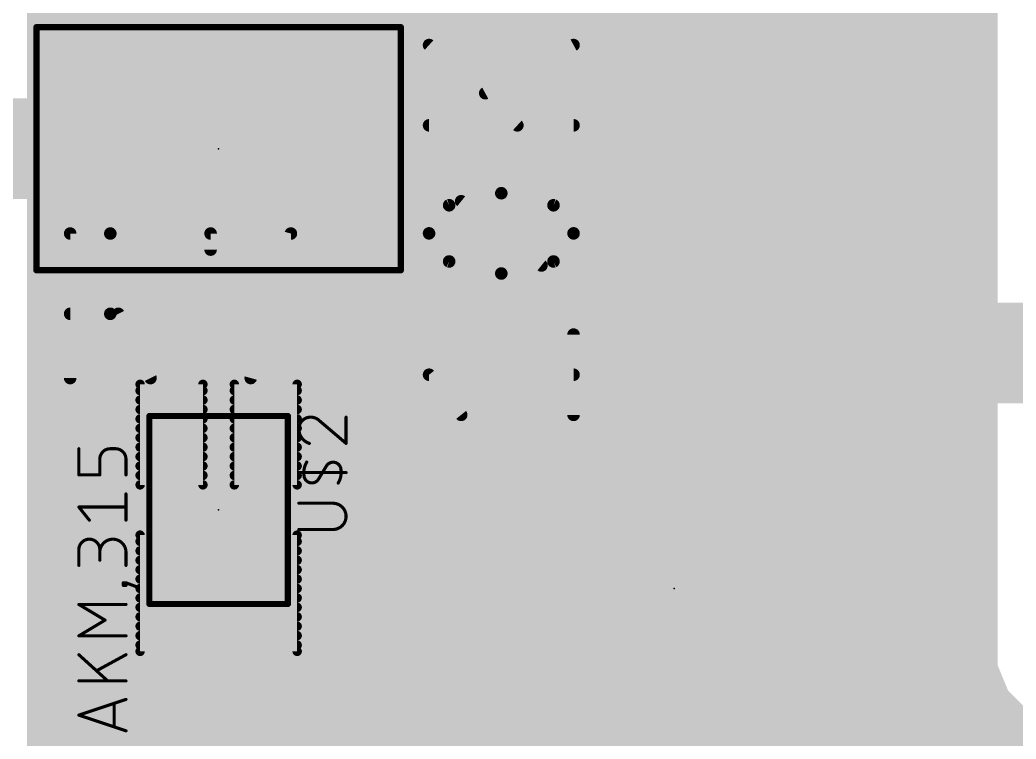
# Model space of a CAD drawing. Extents: x -0.1 to 1.18, y 0 to 3.76.
# Drawn here: x 0.2567 to 0.5739, y 2.2621 to 2.491 of the extents above; entities that cross this region are included whole.
import ezdxf

# ---------------------------------------------------------------- set-up
doc = ezdxf.new("R2010")
doc.units = 0
for name, color, linetype in [('1', 12, 'CONTINUOUS'), ('16', 132, 'CONTINUOUS'), ('21', 253, 'CONTINUOUS'), ('23', 53, 'CONTINUOUS'), ('25', 253, 'CONTINUOUS'), ('27', 253, 'CONTINUOUS'), ('39', 12, 'CONTINUOUS'), ('51', 253, 'CONTINUOUS')]:
    doc.layers.add(name, color=color, linetype=linetype)

# ---------------------------------------------------------------- blocks, each defined once
blk = doc.blocks.new('RECT')
blk.add_solid([(-0.5, -0.5), (0.5, -0.5), (-0.5, 0.5), (0.5, 0.5)])

msp = doc.modelspace()

# ---------------------------------------------------------------- linework, layer by layer
at = {"layer": '1'}
for points, const_width in [([(0.335, 2.51), (0.353465, 2.491535)], 0.032), ([(0.353465, 2.491535), (0.353465, 2.45)], 0.032), ([(0.235, 2.45), (0.286535, 2.45)], 0.032), ([(0.45, 2.45), (0.353465, 2.45)], 0.032), ([(0.515, 2.385), (0.45, 2.45)], 0.032), ([(0.286535, 2.45), (0.286535, 2.378465)], 0.016), ([(0.353465, 2.45), (0.355, 2.451535)], 0.016), ([(0.353465, 2.45), (0.353465, 2.378465)], 0.016), ([(0.695, 2.385), (0.515, 2.385)], 0.032), ([(0.286535, 2.378465), (0.3, 2.365)], 0.016), ([(0.353465, 2.378465), (0.34, 2.365)], 0.016), ([(0.295, 2.343), (0.295, 2.375)], 0.003), ([(0.295, 2.375), (0.315, 2.375)], 0.003), ([(0.315, 2.375), (0.315, 2.343)], 0.003), ([(0.325, 2.343), (0.325, 2.375)], 0.003), ([(0.325, 2.375), (0.345, 2.375)], 0.003), ([(0.345, 2.375), (0.345, 2.343)], 0.003), ([(0.295, 2.373), (0.315, 2.373)], 0.003), ([(0.325, 2.373), (0.345, 2.373)], 0.003), ([(0.295, 2.37), (0.315, 2.37)], 0.003), ([(0.325, 2.37), (0.345, 2.37)], 0.003), ([(0.295, 2.367), (0.315, 2.367)], 0.003), ([(0.3, 2.365), (0.31311, 2.35189)], 0.006), ([(0.325, 2.367), (0.345, 2.367)], 0.003), ([(0.34, 2.365), (0.32689, 2.35189)], 0.006), ([(0.295, 2.364), (0.315, 2.364)], 0.003), ([(0.325, 2.364), (0.345, 2.364)], 0.003), ([(0.295, 2.361), (0.315, 2.361)], 0.003), ([(0.325, 2.361), (0.345, 2.361)], 0.003), ([(0.295, 2.358), (0.315, 2.358)], 0.003), ([(0.295, 2.355), (0.315, 2.355)], 0.003), ([(0.325, 2.358), (0.345, 2.358)], 0.003), ([(0.325, 2.355), (0.345, 2.355)], 0.003), ([(0.295, 2.352), (0.315, 2.352)], 0.003), ([(0.31311, 2.35189), (0.31311, 2.347795)], 0.006), ([(0.325, 2.352), (0.345, 2.352)], 0.003), ([(0.32689, 2.35189), (0.32689, 2.347795)], 0.006), ([(0.295, 2.349), (0.315, 2.349)], 0.003), ([(0.325, 2.349), (0.345, 2.349)], 0.003), ([(0.295, 2.346), (0.315, 2.346)], 0.003), ([(0.325, 2.346), (0.345, 2.346)], 0.003), ([(0.315, 2.343), (0.295, 2.343)], 0.003), ([(0.295, 2.343), (0.315, 2.343)], 0.003), ([(0.345, 2.343), (0.325, 2.343)], 0.003), ([(0.325, 2.343), (0.345, 2.343)], 0.003), ([(0.429802, 2.334454), (0.435, 2.335)], 0.005), ([(0.435, 2.335), (0.4575, 2.335)], 0.005), ([(0.4575, 2.335), (0.4575, 2.285)], 0.005), ([(0.495, 2.335), (0.4725, 2.335)], 0.005), ([(0.4725, 2.335), (0.4725, 2.285)], 0.005), ([(0.500198, 2.334454), (0.495, 2.335)], 0.005), ([(0.420305, 2.330225), (0.424832, 2.332839)], 0.005), ([(0.424832, 2.332839), (0.429802, 2.334454)], 0.005), ([(0.505168, 2.332839), (0.500198, 2.334454)], 0.005), ([(0.509695, 2.330225), (0.505168, 2.332839)], 0.005), ([(0.416421, 2.326728), (0.420305, 2.330225)], 0.005), ([(0.420055, 2.33), (0.4575, 2.33)], 0.005), ([(0.4725, 2.33), (0.509945, 2.33)], 0.005), ([(0.513579, 2.326728), (0.509695, 2.330225)], 0.005), ([(0.295, 2.327), (0.345, 2.327)], 0.003), ([(0.295, 2.29), (0.295, 2.327)], 0.003), ([(0.345, 2.327), (0.345, 2.29)], 0.003), ([(0.413349, 2.3225), (0.416421, 2.326728)], 0.005), ([(0.516651, 2.3225), (0.513579, 2.326728)], 0.005), ([(0.295, 2.325), (0.345, 2.325)], 0.003), ([(0.315, 2.317205), (0.32, 2.322205)], 0.006), ([(0.411224, 2.317725), (0.413349, 2.3225)], 0.005), ([(0.415166, 2.325), (0.4575, 2.325)], 0.005), ([(0.4725, 2.325), (0.514834, 2.325)], 0.005), ([(0.496378, 2.303622), (0.49, 2.31)], 0.032), ([(0.518776, 2.317725), (0.516651, 2.3225)], 0.005), ([(0.295, 2.322), (0.345, 2.322)], 0.003), ([(0.412236, 2.32), (0.4575, 2.32)], 0.005), ([(0.4725, 2.32), (0.517764, 2.32)], 0.005), ([(0.295, 2.319), (0.345, 2.319)], 0.003), ([(0.315, 2.31), (0.315, 2.317205)], 0.006), ([(0.410137, 2.312613), (0.411224, 2.317725)], 0.005), ([(0.496378, 2.158465), (0.496378, 2.303622)], 0.032), ([(0.519863, 2.312613), (0.518776, 2.317725)], 0.005), ([(0.295, 2.316), (0.345, 2.316)], 0.003), ([(0.44, 2.31), (0.315, 2.31)], 0.016), ([(0.410644, 2.315), (0.4575, 2.315)], 0.005), ([(0.4725, 2.315), (0.519356, 2.315)], 0.005), ([(0.295, 2.313), (0.345, 2.313)], 0.003), ([(0.410137, 2.307387), (0.410137, 2.312613)], 0.005), ([(0.410137, 2.31), (0.4575, 2.31)], 0.005), ([(0.4725, 2.31), (0.519863, 2.31)], 0.005), ([(0.519863, 2.307387), (0.519863, 2.312613)], 0.005), ([(0.295, 2.31), (0.345, 2.31)], 0.003), ([(0.411224, 2.302275), (0.410137, 2.307387)], 0.005), ([(0.518776, 2.302275), (0.519863, 2.307387)], 0.005), ([(0.295, 2.307), (0.345, 2.307)], 0.003), ([(0.410644, 2.305), (0.4575, 2.305)], 0.005), ([(0.4725, 2.305), (0.519356, 2.305)], 0.005), ([(0.295, 2.304), (0.345, 2.304)], 0.003), ([(0.413349, 2.2975), (0.411224, 2.302275)], 0.005), ([(0.516651, 2.2975), (0.518776, 2.302275)], 0.005), ([(0.295, 2.301), (0.345, 2.301)], 0.003), ([(0.295, 2.298), (0.345, 2.298)], 0.003), ([(0.412236, 2.3), (0.4575, 2.3)], 0.005), ([(0.416421, 2.293272), (0.413349, 2.2975)], 0.005), ([(0.4725, 2.3), (0.517764, 2.3)], 0.005), ([(0.513579, 2.293272), (0.516651, 2.2975)], 0.005), ([(0.295, 2.295), (0.345, 2.295)], 0.003), ([(0.415166, 2.295), (0.4575, 2.295)], 0.005), ([(0.4725, 2.295), (0.514834, 2.295)], 0.005), ([(0.295, 2.292), (0.345, 2.292)], 0.003), ([(0.420305, 2.289775), (0.416421, 2.293272)], 0.005), ([(0.509695, 2.289775), (0.513579, 2.293272)], 0.005), ([(0.345, 2.29), (0.295, 2.29)], 0.003), ([(0.420055, 2.29), (0.4575, 2.29)], 0.005), ([(0.424832, 2.287161), (0.420305, 2.289775)], 0.005), ([(0.4725, 2.29), (0.509945, 2.29)], 0.005), ([(0.505168, 2.287161), (0.509695, 2.289775)], 0.005), ([(0.429802, 2.285546), (0.424832, 2.287161)], 0.005), ([(0.435, 2.285), (0.429802, 2.285546)], 0.005), ([(0.4575, 2.285), (0.435, 2.285)], 0.005), ([(0.435, 2.285), (0.4575, 2.285)], 0.005), ([(0.4725, 2.285), (0.495, 2.285)], 0.005), ([(0.4725, 2.285), (0.495, 2.285)], 0.005), ([(0.495, 2.285), (0.500198, 2.285546)], 0.005), ([(0.500198, 2.285546), (0.505168, 2.287161)], 0.005)]:
    msp.add_lwpolyline(points, dxfattribs=dict(at, const_width=const_width))
for points, const_width in [([(0.361465, 2.491535, 1), (0.345465, 2.491535)], 0.016), ([(0.347808, 2.485879, 1), (0.359121, 2.497192)], 0.016), ([(0.286535, 2.442, 1), (0.286535, 2.458)], 0.016), ([(0.353465, 2.458, 1), (0.353465, 2.442)], 0.016), ([(0.455657, 2.455657, 1), (0.444343, 2.444343)], 0.016), ([(0.45, 2.442, 1), (0.45, 2.458)], 0.016), ([(0.290535, 2.45, 1), (0.282535, 2.45)], 0.008), ([(0.345465, 2.45, 1), (0.361465, 2.45)], 0.016), ([(0.357465, 2.45, 1), (0.349465, 2.45)], 0.008), ([(0.357828, 2.448707, 1), (0.352172, 2.454364)], 0.008), ([(0.350636, 2.452828, 1), (0.356293, 2.447172)], 0.008), ([(0.515, 2.393, 1), (0.515, 2.377)], 0.016), ([(0.509343, 2.379343, 1), (0.520657, 2.390657)], 0.016), ([(0.289364, 2.381293, 1), (0.283707, 2.375636)], 0.008), ([(0.356293, 2.375636, 1), (0.350636, 2.381293)], 0.008), ([(0.282535, 2.378465, 1), (0.290535, 2.378465)], 0.008), ([(0.349465, 2.378465, 1), (0.357465, 2.378465)], 0.008), ([(0.29575, 2.375, 1), (0.29425, 2.375)], 0.0015), ([(0.295, 2.37575, 1), (0.295, 2.37425)], 0.0015), ([(0.31575, 2.375, 1), (0.31425, 2.375)], 0.0015), ([(0.315, 2.37425, 1), (0.315, 2.37575)], 0.0015), ([(0.32575, 2.375, 1), (0.32425, 2.375)], 0.0015), ([(0.325, 2.37575, 1), (0.325, 2.37425)], 0.0015), ([(0.34575, 2.375, 1), (0.34425, 2.375)], 0.0015), ([(0.345, 2.37425, 1), (0.345, 2.37575)], 0.0015), ([(0.295, 2.37375, 1), (0.295, 2.37225)], 0.0015), ([(0.315, 2.37225, 1), (0.315, 2.37375)], 0.0015), ([(0.325, 2.37375, 1), (0.325, 2.37225)], 0.0015), ([(0.345, 2.37225, 1), (0.345, 2.37375)], 0.0015), ([(0.297172, 2.362172, 1), (0.302828, 2.367828)], 0.008), ([(0.295, 2.37075, 1), (0.295, 2.36925)], 0.0015), ([(0.315, 2.36925, 1), (0.315, 2.37075)], 0.0015), ([(0.325, 2.37075, 1), (0.325, 2.36925)], 0.0015), ([(0.337172, 2.367828, 1), (0.342828, 2.362172)], 0.008), ([(0.345, 2.36925, 1), (0.345, 2.37075)], 0.0015), ([(0.295, 2.36775, 1), (0.295, 2.36625)], 0.0015), ([(0.301061, 2.366061, 1), (0.298939, 2.363939)], 0.003), ([(0.315, 2.36625, 1), (0.315, 2.36775)], 0.0015), ([(0.325, 2.36775, 1), (0.325, 2.36625)], 0.0015), ([(0.341061, 2.363939, 1), (0.338939, 2.366061)], 0.003), ([(0.345, 2.36625, 1), (0.345, 2.36775)], 0.0015), ([(0.295, 2.36475, 1), (0.295, 2.36325)], 0.0015), ([(0.315, 2.36325, 1), (0.315, 2.36475)], 0.0015), ([(0.325, 2.36475, 1), (0.325, 2.36325)], 0.0015), ([(0.345, 2.36325, 1), (0.345, 2.36475)], 0.0015), ([(0.295, 2.36175, 1), (0.295, 2.36025)], 0.0015), ([(0.315, 2.36025, 1), (0.315, 2.36175)], 0.0015), ([(0.325, 2.36175, 1), (0.325, 2.36025)], 0.0015), ([(0.345, 2.36025, 1), (0.345, 2.36175)], 0.0015), ([(0.295, 2.35875, 1), (0.295, 2.35725)], 0.0015), ([(0.295, 2.35575, 1), (0.295, 2.35425)], 0.0015), ([(0.315, 2.35725, 1), (0.315, 2.35875)], 0.0015), ([(0.315, 2.35425, 1), (0.315, 2.35575)], 0.0015), ([(0.325, 2.35875, 1), (0.325, 2.35725)], 0.0015), ([(0.325, 2.35575, 1), (0.325, 2.35425)], 0.0015), ([(0.345, 2.35725, 1), (0.345, 2.35875)], 0.0015), ([(0.345, 2.35425, 1), (0.345, 2.35575)], 0.0015), ([(0.295, 2.35275, 1), (0.295, 2.35125)], 0.0015), ([(0.31461, 2.35189, 1), (0.31161, 2.35189)], 0.003), ([(0.31205, 2.350829, 1), (0.314171, 2.35295)], 0.003), ([(0.315, 2.35125, 1), (0.315, 2.35275)], 0.0015), ([(0.325, 2.35275, 1), (0.325, 2.35125)], 0.0015), ([(0.32839, 2.35189, 1), (0.32539, 2.35189)], 0.003), ([(0.325829, 2.35295, 1), (0.32795, 2.350829)], 0.003), ([(0.345, 2.35125, 1), (0.345, 2.35275)], 0.0015), ([(0.295, 2.34975, 1), (0.295, 2.34825)], 0.0015), ([(0.315, 2.34825, 1), (0.315, 2.34975)], 0.0015), ([(0.325, 2.34975, 1), (0.325, 2.34825)], 0.0015), ([(0.345, 2.34825, 1), (0.345, 2.34975)], 0.0015), ([(0.295, 2.34675, 1), (0.295, 2.34525)], 0.0015), ([(0.31161, 2.347795, 1), (0.31461, 2.347795)], 0.003), ([(0.315, 2.34525, 1), (0.315, 2.34675)], 0.0015), ([(0.325, 2.34675, 1), (0.325, 2.34525)], 0.0015), ([(0.32539, 2.347795, 1), (0.32839, 2.347795)], 0.003), ([(0.345, 2.34525, 1), (0.345, 2.34675)], 0.0015), ([(0.295, 2.34375, 1), (0.295, 2.34225)], 0.0015), ([(0.295, 2.34375, 1), (0.295, 2.34225)], 0.0015), ([(0.315, 2.34225, 1), (0.315, 2.34375)], 0.0015), ([(0.315, 2.34225, 1), (0.315, 2.34375)], 0.0015), ([(0.325, 2.34375, 1), (0.325, 2.34225)], 0.0015), ([(0.325, 2.34375, 1), (0.325, 2.34225)], 0.0015), ([(0.345, 2.34225, 1), (0.345, 2.34375)], 0.0015), ([(0.345, 2.34225, 1), (0.345, 2.34375)], 0.0015), ([(0.29425, 2.343, 1), (0.29575, 2.343)], 0.0015), ([(0.31425, 2.343, 1), (0.31575, 2.343)], 0.0015), ([(0.32425, 2.343, 1), (0.32575, 2.343)], 0.0015), ([(0.34425, 2.343, 1), (0.34575, 2.343)], 0.0015), ([(0.435, 2.33625, 1), (0.435, 2.33375)], 0.0025), ([(0.435131, 2.333757, 1), (0.434869, 2.336243)], 0.0025), ([(0.45875, 2.335, 1), (0.45625, 2.335)], 0.0025), ([(0.4575, 2.33375, 1), (0.4575, 2.33625)], 0.0025), ([(0.4725, 2.33625, 1), (0.4725, 2.33375)], 0.0025), ([(0.47375, 2.335, 1), (0.47125, 2.335)], 0.0025), ([(0.495131, 2.336243, 1), (0.494869, 2.333757)], 0.0025), ([(0.495, 2.33375, 1), (0.495, 2.33625)], 0.0025), ([(0.424445, 2.334027, 1), (0.425218, 2.33165)], 0.0025), ([(0.425457, 2.331756, 1), (0.424207, 2.333921)], 0.0025), ([(0.429672, 2.335697, 1), (0.429933, 2.333211)], 0.0025), ([(0.430188, 2.333265, 1), (0.429416, 2.335643)], 0.0025), ([(0.500584, 2.335643, 1), (0.499812, 2.333265)], 0.0025), ([(0.500067, 2.333211, 1), (0.500328, 2.335697)], 0.0025), ([(0.505793, 2.333921, 1), (0.504543, 2.331756)], 0.0025), ([(0.504782, 2.33165, 1), (0.505555, 2.334027)], 0.0025), ([(0.420055, 2.33125, 1), (0.420055, 2.32875)], 0.0025), ([(0.41968, 2.331308, 1), (0.42093, 2.329143)], 0.0025), ([(0.421142, 2.329296, 1), (0.419469, 2.331154)], 0.0025), ([(0.4575, 2.32875, 1), (0.4575, 2.33125)], 0.0025), ([(0.4725, 2.33125, 1), (0.4725, 2.32875)], 0.0025), ([(0.510531, 2.331154, 1), (0.508858, 2.329296)], 0.0025), ([(0.50907, 2.329143, 1), (0.51032, 2.331308)], 0.0025), ([(0.509945, 2.32875, 1), (0.509945, 2.33125)], 0.0025), ([(0.295, 2.32775, 1), (0.295, 2.32625)], 0.0015), ([(0.29575, 2.327, 1), (0.29425, 2.327)], 0.0015), ([(0.34575, 2.327, 1), (0.34425, 2.327)], 0.0015), ([(0.345, 2.32625, 1), (0.345, 2.32775)], 0.0015), ([(0.415585, 2.327657, 1), (0.417258, 2.325799)], 0.0025), ([(0.417433, 2.325993, 1), (0.41541, 2.327463)], 0.0025), ([(0.51459, 2.327463, 1), (0.512567, 2.325993)], 0.0025), ([(0.512742, 2.325799, 1), (0.514415, 2.327657)], 0.0025), ([(0.295, 2.32575, 1), (0.295, 2.32425)], 0.0015), ([(0.321061, 2.321144, 1), (0.318939, 2.323265)], 0.003), ([(0.345, 2.32425, 1), (0.345, 2.32575)], 0.0015), ([(0.414491, 2.321992, 1), (0.412207, 2.323008)], 0.0025), ([(0.415166, 2.32625, 1), (0.415166, 2.32375)], 0.0025), ([(0.4575, 2.32375, 1), (0.4575, 2.32625)], 0.0025), ([(0.4725, 2.32625, 1), (0.4725, 2.32375)], 0.0025), ([(0.495657, 2.315657, 1), (0.484343, 2.304343)], 0.016), ([(0.514834, 2.32375, 1), (0.514834, 2.32625)], 0.0025), ([(0.517793, 2.323008, 1), (0.515509, 2.321992)], 0.0025), ([(0.295, 2.32275, 1), (0.295, 2.32125)], 0.0015), ([(0.345, 2.32125, 1), (0.345, 2.32275)], 0.0015), ([(0.412236, 2.32125, 1), (0.412236, 2.31875)], 0.0025), ([(0.412338, 2.323235, 1), (0.414361, 2.321765)], 0.0025), ([(0.4575, 2.31875, 1), (0.4575, 2.32125)], 0.0025), ([(0.4725, 2.32125, 1), (0.4725, 2.31875)], 0.0025), ([(0.515639, 2.321765, 1), (0.517662, 2.323235)], 0.0025), ([(0.517764, 2.31875, 1), (0.517764, 2.32125)], 0.0025), ([(0.295, 2.31975, 1), (0.295, 2.31825)], 0.0015), ([(0.3165, 2.317205, 1), (0.3135, 2.317205)], 0.003), ([(0.313939, 2.318265, 1), (0.316061, 2.316144)], 0.003), ([(0.345, 2.31825, 1), (0.345, 2.31975)], 0.0015), ([(0.410082, 2.318234, 1), (0.412365, 2.317217)], 0.0025), ([(0.412446, 2.317466, 1), (0.410001, 2.317985)], 0.0025), ([(0.504378, 2.303622, 1), (0.488378, 2.303622)], 0.016), ([(0.519999, 2.317985, 1), (0.517554, 2.317466)], 0.0025), ([(0.517635, 2.317217, 1), (0.519918, 2.318234)], 0.0025), ([(0.295, 2.31675, 1), (0.295, 2.31525)], 0.0015), ([(0.315, 2.314, 1), (0.315, 2.306)], 0.008), ([(0.345, 2.31525, 1), (0.345, 2.31675)], 0.0015), ([(0.410644, 2.31625, 1), (0.410644, 2.31375)], 0.0025), ([(0.44, 2.306, 1), (0.44, 2.314)], 0.008), ([(0.4575, 2.31375, 1), (0.4575, 2.31625)], 0.0025), ([(0.4725, 2.31625, 1), (0.4725, 2.31375)], 0.0025), ([(0.490721, 2.297965, 1), (0.502035, 2.309279)], 0.016), ([(0.519356, 2.31375, 1), (0.519356, 2.31625)], 0.0025), ([(0.295, 2.31375, 1), (0.295, 2.31225)], 0.0015), ([(0.345, 2.31225, 1), (0.345, 2.31375)], 0.0015), ([(0.411387, 2.312613, 1), (0.408887, 2.312613)], 0.0025), ([(0.408914, 2.312873, 1), (0.41136, 2.312353)], 0.0025), ([(0.410137, 2.31125, 1), (0.410137, 2.30875)], 0.0025), ([(0.4575, 2.30875, 1), (0.4575, 2.31125)], 0.0025), ([(0.4725, 2.31125, 1), (0.4725, 2.30875)], 0.0025), ([(0.521113, 2.312613, 1), (0.518613, 2.312613)], 0.0025), ([(0.51864, 2.312353, 1), (0.521086, 2.312873)], 0.0025), ([(0.519863, 2.30875, 1), (0.519863, 2.31125)], 0.0025), ([(0.295, 2.31075, 1), (0.295, 2.30925)], 0.0015), ([(0.3135, 2.31, 1), (0.3165, 2.31)], 0.003), ([(0.345, 2.30925, 1), (0.345, 2.31075)], 0.0015), ([(0.41136, 2.307647, 1), (0.408914, 2.307127)], 0.0025), ([(0.521086, 2.307127, 1), (0.51864, 2.307647)], 0.0025), ([(0.295, 2.30775, 1), (0.295, 2.30625)], 0.0015), ([(0.345, 2.30625, 1), (0.345, 2.30775)], 0.0015), ([(0.408887, 2.307387, 1), (0.411387, 2.307387)], 0.0025), ([(0.410644, 2.30625, 1), (0.410644, 2.30375)], 0.0025), ([(0.4575, 2.30375, 1), (0.4575, 2.30625)], 0.0025), ([(0.4725, 2.30625, 1), (0.4725, 2.30375)], 0.0025), ([(0.518613, 2.307387, 1), (0.521113, 2.307387)], 0.0025), ([(0.519356, 2.30375, 1), (0.519356, 2.30625)], 0.0025), ([(0.295, 2.30475, 1), (0.295, 2.30325)], 0.0015), ([(0.345, 2.30325, 1), (0.345, 2.30475)], 0.0015), ([(0.412365, 2.302783, 1), (0.410082, 2.301766)], 0.0025), ([(0.410001, 2.302015, 1), (0.412446, 2.302534)], 0.0025), ([(0.517554, 2.302534, 1), (0.519999, 2.302015)], 0.0025), ([(0.519918, 2.301766, 1), (0.517635, 2.302783)], 0.0025), ([(0.295, 2.30175, 1), (0.295, 2.30025)], 0.0015), ([(0.295, 2.29875, 1), (0.295, 2.29725)], 0.0015), ([(0.345, 2.30025, 1), (0.345, 2.30175)], 0.0015), ([(0.345, 2.29725, 1), (0.345, 2.29875)], 0.0015), ([(0.412236, 2.30125, 1), (0.412236, 2.29875)], 0.0025), ([(0.414361, 2.298235, 1), (0.412338, 2.296765)], 0.0025), ([(0.4575, 2.29875, 1), (0.4575, 2.30125)], 0.0025), ([(0.4725, 2.30125, 1), (0.4725, 2.29875)], 0.0025), ([(0.517662, 2.296765, 1), (0.515639, 2.298235)], 0.0025), ([(0.517764, 2.29875, 1), (0.517764, 2.30125)], 0.0025), ([(0.295, 2.29575, 1), (0.295, 2.29425)], 0.0015), ([(0.345, 2.29425, 1), (0.345, 2.29575)], 0.0015), ([(0.412207, 2.296992, 1), (0.414491, 2.298008)], 0.0025), ([(0.415166, 2.29625, 1), (0.415166, 2.29375)], 0.0025), ([(0.4575, 2.29375, 1), (0.4575, 2.29625)], 0.0025), ([(0.4725, 2.29625, 1), (0.4725, 2.29375)], 0.0025), ([(0.514834, 2.29375, 1), (0.514834, 2.29625)], 0.0025), ([(0.515509, 2.298008, 1), (0.517793, 2.296992)], 0.0025), ([(0.295, 2.29275, 1), (0.295, 2.29125)], 0.0015), ([(0.345, 2.29125, 1), (0.345, 2.29275)], 0.0015), ([(0.417258, 2.294201, 1), (0.415585, 2.292343)], 0.0025), ([(0.41541, 2.292537, 1), (0.417433, 2.294007)], 0.0025), ([(0.512567, 2.294007, 1), (0.51459, 2.292537)], 0.0025), ([(0.514415, 2.292343, 1), (0.512742, 2.294201)], 0.0025), ([(0.295, 2.29075, 1), (0.295, 2.28925)], 0.0015), ([(0.29425, 2.29, 1), (0.29575, 2.29)], 0.0015), ([(0.34425, 2.29, 1), (0.34575, 2.29)], 0.0015), ([(0.345, 2.28925, 1), (0.345, 2.29075)], 0.0015), ([(0.420055, 2.29125, 1), (0.420055, 2.28875)], 0.0025), ([(0.42093, 2.290857, 1), (0.41968, 2.288692)], 0.0025), ([(0.419469, 2.288846, 1), (0.421142, 2.290704)], 0.0025), ([(0.4575, 2.28875, 1), (0.4575, 2.29125)], 0.0025), ([(0.4725, 2.29125, 1), (0.4725, 2.28875)], 0.0025), ([(0.508858, 2.290704, 1), (0.510531, 2.288846)], 0.0025), ([(0.51032, 2.288692, 1), (0.50907, 2.290857)], 0.0025), ([(0.509945, 2.28875, 1), (0.509945, 2.29125)], 0.0025), ([(0.425218, 2.28835, 1), (0.424445, 2.285973)], 0.0025), ([(0.424207, 2.286079, 1), (0.425457, 2.288244)], 0.0025), ([(0.429933, 2.286789, 1), (0.429672, 2.284303)], 0.0025), ([(0.429416, 2.284357, 1), (0.430188, 2.286735)], 0.0025), ([(0.435, 2.28625, 1), (0.435, 2.28375)], 0.0025), ([(0.435, 2.28625, 1), (0.435, 2.28375)], 0.0025), ([(0.434869, 2.283757, 1), (0.435131, 2.286243)], 0.0025), ([(0.4575, 2.28375, 1), (0.4575, 2.28625)], 0.0025), ([(0.4575, 2.28375, 1), (0.4575, 2.28625)], 0.0025), ([(0.4725, 2.28625, 1), (0.4725, 2.28375)], 0.0025), ([(0.4725, 2.28625, 1), (0.4725, 2.28375)], 0.0025), ([(0.494869, 2.286243, 1), (0.495131, 2.283757)], 0.0025), ([(0.495, 2.28375, 1), (0.495, 2.28625)], 0.0025), ([(0.495, 2.28375, 1), (0.495, 2.28625)], 0.0025), ([(0.499812, 2.286735, 1), (0.500584, 2.284357)], 0.0025), ([(0.500328, 2.284303, 1), (0.500067, 2.286789)], 0.0025), ([(0.504543, 2.288244, 1), (0.505793, 2.286079)], 0.0025), ([(0.505555, 2.285973, 1), (0.504782, 2.28835)], 0.0025), ([(0.45625, 2.285, 1), (0.45875, 2.285)], 0.0025), ([(0.47125, 2.285, 1), (0.47375, 2.285)], 0.0025)]:
    msp.add_lwpolyline(points, format="xyb", dxfattribs=dict(at, const_width=const_width))
at = {"layer": '16', "const_width": 0.032}
for points in [[(0.275, 1.982426), (0.275, 2.772573)], [(0.552, 2.52952), (0.552, 2.282441)], [(0.275, 2.496), (0.552, 2.496)], [(0.275, 2.464), (0.552, 2.464)], [(0.275, 2.432), (0.552, 2.432)], [(0.275, 2.4), (0.552, 2.4)], [(0.275, 2.368), (0.552, 2.368)], [(0.275, 2.336), (0.552, 2.336)], [(0.275, 2.304), (0.552, 2.304)], [(0.552, 2.282441), (0.557785, 2.268475)], [(0.275, 2.272), (0.556325, 2.272)], [(0.557785, 2.268475), (0.592785, 2.233475)]]:
    msp.add_lwpolyline(points, dxfattribs=at)
at = {"layer": '16', "const_width": 0.016}
for points in [[(0.275, 2.504, 1), (0.275, 2.488)], [(0.552, 2.488, 1), (0.552, 2.504)], [(0.275, 2.472, 1), (0.275, 2.456)], [(0.552, 2.456, 1), (0.552, 2.472)], [(0.275, 2.44, 1), (0.275, 2.424)], [(0.552, 2.424, 1), (0.552, 2.44)], [(0.275, 2.408, 1), (0.275, 2.392)], [(0.552, 2.392, 1), (0.552, 2.408)], [(0.275, 2.376, 1), (0.275, 2.36)], [(0.552, 2.36, 1), (0.552, 2.376)], [(0.275, 2.344, 1), (0.275, 2.328)], [(0.552, 2.328, 1), (0.552, 2.344)], [(0.275, 2.312, 1), (0.275, 2.296)], [(0.552, 2.296, 1), (0.552, 2.312)], [(0.559391, 2.285503, 1), (0.544609, 2.27938)], [(0.544, 2.282441, 1), (0.56, 2.282441)], [(0.275, 2.28, 1), (0.275, 2.264)], [(0.556325, 2.264, 1), (0.556325, 2.28)], [(0.563442, 2.274132, 1), (0.552128, 2.262818)], [(0.550394, 2.265413, 1), (0.565176, 2.271536)]]:
    msp.add_lwpolyline(points, format="xyb", dxfattribs=at)
at = {"layer": '21', "const_width": 0.005}
for points in [[(0.302283, 2.360591), (0.337717, 2.360591)], [(0.302283, 2.309409), (0.302283, 2.360591)], [(0.337717, 2.360591), (0.337717, 2.309409)], [(0.337717, 2.309409), (0.302283, 2.309409)]]:
    msp.add_lwpolyline(points, dxfattribs=at)
at = {"layer": '21', "const_width": 0.0025}
for points in [[(0.302283, 2.361841, 1), (0.302283, 2.359341)], [(0.303533, 2.360591, 1), (0.301033, 2.360591)], [(0.338967, 2.360591, 1), (0.336467, 2.360591)], [(0.337717, 2.359341, 1), (0.337717, 2.361841)], [(0.302283, 2.310659, 1), (0.302283, 2.308159)], [(0.301033, 2.309409, 1), (0.303533, 2.309409)], [(0.336467, 2.309409, 1), (0.338967, 2.309409)], [(0.337717, 2.308159, 1), (0.337717, 2.310659)]]:
    msp.add_lwpolyline(points, format="xyb", dxfattribs=at)
at = {"layer": '23'}
for p in [(0.32, 2.45), (0.32, 2.335), (0.465, 2.31)]:
    msp.add_point(p, dxfattribs=at)
at = {"layer": '25'}
for points, const_width in [([(0.272734, 2.377), (0.272734, 2.423)], 0.004), ([(0.272734, 2.423), (0.285512, 2.423)], 0.004), ([(0.317445, 2.417889), (0.317445, 2.423)], 0.004), ([(0.317445, 2.423), (0.343, 2.423)], 0.004), ([(0.343, 2.423), (0.330222, 2.377)], 0.004), ([(0.285512, 2.397444), (0.272734, 2.397444)], 0.004), ([(0.29829, 2.377), (0.288068, 2.397444)], 0.004), ([(0.352223, 2.3633), (0.360572, 2.356204)], 0.001), ([(0.360572, 2.356204), (0.360572, 2.364553)], 0.001), ([(0.360572, 2.346915), (0.345544, 2.346915)], 0.001), ([(0.353058, 2.346915), (0.351805, 2.344827)], 0.001), ([(0.353058, 2.346915), (0.35431, 2.349002)], 0.001), ([(0.356397, 2.337145), (0.345544, 2.337145)], 0.001), ([(0.345544, 2.328796), (0.356397, 2.328796)], 0.001)]:
    msp.add_lwpolyline(points, dxfattribs=dict(at, const_width=const_width))
for points, const_width in [([(0.273734, 2.423, 1), (0.271734, 2.423)], 0.002), ([(0.272734, 2.424, 1), (0.272734, 2.422)], 0.002), ([(0.285512, 2.397444, 1), (0.285512, 2.423)], 0.004), ([(0.285512, 2.424, 1), (0.285512, 2.422)], 0.002), ([(0.285512, 2.422, 1), (0.285512, 2.424)], 0.002), ([(0.318445, 2.423, 1), (0.316445, 2.423)], 0.002), ([(0.317445, 2.424, 1), (0.317445, 2.422)], 0.002), ([(0.343964, 2.422732, 1), (0.342036, 2.423268)], 0.002), ([(0.343, 2.422, 1), (0.343, 2.424)], 0.002), ([(0.316445, 2.417889, 1), (0.318445, 2.417889)], 0.002), ([(0.272734, 2.398444, 1), (0.272734, 2.396444)], 0.002), ([(0.285512, 2.398444, 1), (0.285512, 2.396444)], 0.002), ([(0.285512, 2.396444, 1), (0.285512, 2.398444)], 0.002), ([(0.288962, 2.397892, 1), (0.287173, 2.396997)], 0.002), ([(0.271734, 2.377, 1), (0.273734, 2.377)], 0.002), ([(0.297396, 2.376553, 1), (0.299184, 2.377447)], 0.002), ([(0.329259, 2.377268, 1), (0.331186, 2.376732)], 0.002), ([(0.349301, 2.364553, 0.414204), (0.345544, 2.360796)], 0.001), ([(0.352223, 2.3633, 0.205263), (0.349301, 2.364553)], 0.001), ([(0.349301, 2.364803, 1), (0.349301, 2.364303)], 0.0005), ([(0.349301, 2.364303, 1), (0.349301, 2.364803)], 0.0005), ([(0.352385, 2.363491, 1), (0.352061, 2.36311)], 0.0005), ([(0.352042, 2.363128, 1), (0.352404, 2.363473)], 0.0005), ([(0.360822, 2.364553, 1), (0.360322, 2.364553)], 0.0005), ([(0.345544, 2.360796, 0.325199), (0.348883, 2.356204)], 0.001), ([(0.345794, 2.360796, 1), (0.345294, 2.360796)], 0.0005), ([(0.345294, 2.360796, 1), (0.345794, 2.360796)], 0.0005), ([(0.348806, 2.355966, 1), (0.34896, 2.356441)], 0.0005), ([(0.36041, 2.356013, 1), (0.360734, 2.356394)], 0.0005), ([(0.360322, 2.356204, 1), (0.360822, 2.356204)], 0.0005), ([(0.348048, 2.350254, 0.182288), (0.347214, 2.345662)], 0.001), ([(0.348263, 2.350126, 1), (0.347834, 2.350383)], 0.0005), ([(0.358902, 2.348167, 0.691682), (0.35431, 2.349002)], 0.001), ([(0.345544, 2.347165, 1), (0.345544, 2.346665)], 0.0005), ([(0.352843, 2.347043, 1), (0.353272, 2.346786)], 0.0005), ([(0.353272, 2.346786, 1), (0.352843, 2.347043)], 0.0005), ([(0.354096, 2.34913, 1), (0.354525, 2.348873)], 0.0005), ([(0.354525, 2.348873, 1), (0.354096, 2.34913)], 0.0005), ([(0.358067, 2.343575, 0.18225), (0.358902, 2.348167)], 0.001), ([(0.359148, 2.348212, 1), (0.358656, 2.348122)], 0.0005), ([(0.358656, 2.348122, 1), (0.359148, 2.348212)], 0.0005), ([(0.360572, 2.346665, 1), (0.360572, 2.347165)], 0.0005), ([(0.347213, 2.345662, 0.691654), (0.351805, 2.344827)], 0.001), ([(0.347459, 2.345707, 1), (0.346967, 2.345617)], 0.0005), ([(0.346968, 2.345617, 1), (0.34746, 2.345707)], 0.0005), ([(0.351591, 2.344956, 1), (0.35202, 2.344699)], 0.0005), ([(0.35202, 2.344699, 1), (0.351591, 2.344956)], 0.0005), ([(0.357853, 2.343704, 1), (0.358282, 2.343446)], 0.0005), ([(0.345544, 2.337395, 1), (0.345544, 2.336895)], 0.0005), ([(0.356397, 2.328796, 1), (0.356397, 2.337145)], 0.001), ([(0.356397, 2.337395, 1), (0.356397, 2.336895)], 0.0005), ([(0.356397, 2.336895, 1), (0.356397, 2.337395)], 0.0005), ([(0.345544, 2.329046, 1), (0.345544, 2.328546)], 0.0005), ([(0.356397, 2.329046, 1), (0.356397, 2.328546)], 0.0005), ([(0.356397, 2.328546, 1), (0.356397, 2.329046)], 0.0005)]:
    msp.add_lwpolyline(points, format="xyb", dxfattribs=dict(at, const_width=const_width))
at = {"layer": '27'}
for points, const_width in [([(0.324839, 2.463917), (0.324839, 2.483388)], 0.005), ([(0.387, 2.483), (0.415111, 2.457445)], 0.004), ([(0.433, 2.483), (0.404889, 2.467667)], 0.004), ([(0.359886, 2.473653), (0.324839, 2.473653)], 0.005), ([(0.433, 2.457445), (0.387, 2.457445)], 0.004), ([(0.422778, 2.412833), (0.397222, 2.433278)], 0.004), ([(0.433, 2.365278), (0.433, 2.390834)], 0.004), ([(0.397222, 2.365278), (0.387, 2.378056)], 0.004), ([(0.387, 2.378056), (0.433, 2.378056)], 0.004), ([(0.275497, 2.346168), (0.275497, 2.354502)], 0.001), ([(0.287165, 2.354502), (0.285498, 2.354502)], 0.001), ([(0.282164, 2.351168), (0.282164, 2.346168)], 0.001), ([(0.290498, 2.346168), (0.290498, 2.351168)], 0.001), ([(0.282164, 2.346168), (0.275497, 2.346168)], 0.001), ([(0.290498, 2.331767), (0.290498, 2.340101)], 0.001), ([(0.278831, 2.331767), (0.275497, 2.335934)], 0.001), ([(0.275497, 2.335934), (0.290498, 2.335934)], 0.001), ([(0.275497, 2.317366), (0.275497, 2.322367)], 0.001), ([(0.282164, 2.322367), (0.282164, 2.319033)], 0.001), ([(0.290498, 2.317366), (0.290498, 2.321533)], 0.001), ([(0.289665, 2.310987), (0.289665, 2.311821)], 0.001), ([(0.289665, 2.311821), (0.290498, 2.311821)], 0.001), ([(0.290498, 2.311821), (0.290498, 2.310987)], 0.001), ([(0.290498, 2.311821), (0.293832, 2.310571)], 0.001), ([(0.290498, 2.310987), (0.289665, 2.310987)], 0.001), ([(0.283831, 2.299932), (0.275497, 2.304932)], 0.001), ([(0.275497, 2.304932), (0.290498, 2.304932)], 0.001), ([(0.275497, 2.294932), (0.283831, 2.299932)], 0.001), ([(0.290498, 2.294932), (0.275497, 2.294932)], 0.001), ([(0.275497, 2.288928), (0.284665, 2.280594)], 0.001), ([(0.290498, 2.288928), (0.281331, 2.283928)], 0.001), ([(0.290498, 2.280594), (0.275497, 2.280594)], 0.001), ([(0.275497, 2.26969), (0.290498, 2.274691)], 0.001), ([(0.286748, 2.273441), (0.286748, 2.26594)], 0.001), ([(0.290498, 2.26469), (0.275497, 2.26969)], 0.001)]:
    msp.add_lwpolyline(points, dxfattribs=dict(at, const_width=const_width))
for points, const_width in [([(0.326089, 2.483388, 1), (0.323589, 2.483388)], 0.0025), ([(0.387673, 2.48374, 1), (0.386327, 2.48226)], 0.002), ([(0.433479, 2.482122, 1), (0.432521, 2.483878)], 0.002), ([(0.324839, 2.474903, 1), (0.324839, 2.472403)], 0.0025), ([(0.359886, 2.472403, 1), (0.359886, 2.474903)], 0.0025), ([(0.40441, 2.468545, 1), (0.405368, 2.466789)], 0.002), ([(0.323589, 2.463917, 1), (0.326089, 2.463917)], 0.0025), ([(0.387, 2.458445, 1), (0.387, 2.456445)], 0.002), ([(0.414439, 2.456705, 1), (0.415784, 2.458184)], 0.002), ([(0.433, 2.456445, 1), (0.433, 2.458445)], 0.002), ([(0.41, 2.435833, 0.113886), (0.393389, 2.432)], 0.004), ([(0.426611, 2.432, 0.113886), (0.41, 2.435833)], 0.004), ([(0.41, 2.436833, 1), (0.41, 2.434833)], 0.002), ([(0.41, 2.434833, 1), (0.41, 2.436833)], 0.002), ([(0.393389, 2.432, 0.320469), (0.387, 2.423056)], 0.004), ([(0.392951, 2.432899, 1), (0.393827, 2.431101)], 0.002), ([(0.393713, 2.431054, 1), (0.393065, 2.432946)], 0.002), ([(0.397847, 2.434059, 1), (0.396598, 2.432497)], 0.002), ([(0.433, 2.423056, 0.320462), (0.426611, 2.432)], 0.004), ([(0.426936, 2.432946, 1), (0.426287, 2.431054)], 0.002), ([(0.426173, 2.431101, 1), (0.427049, 2.432899)], 0.002), ([(0.387, 2.423056, 0.320467), (0.393389, 2.414111)], 0.004), ([(0.388, 2.423056, 1), (0.386, 2.423056)], 0.002), ([(0.386, 2.423056, 1), (0.388, 2.423056)], 0.002), ([(0.426611, 2.414111, 0.320461), (0.433, 2.423056)], 0.004), ([(0.434, 2.423056, 1), (0.432, 2.423056)], 0.002), ([(0.432, 2.423056, 1), (0.434, 2.423056)], 0.002), ([(0.393389, 2.414111, 0.113886), (0.41, 2.410278)], 0.004), ([(0.393827, 2.41501, 1), (0.392951, 2.413212)], 0.002), ([(0.393065, 2.413165, 1), (0.393713, 2.415057)], 0.002), ([(0.41, 2.410278, 0.113886), (0.426611, 2.414111)], 0.004), ([(0.422153, 2.412053, 1), (0.423403, 2.413614)], 0.002), ([(0.426287, 2.415057, 1), (0.426936, 2.413165)], 0.002), ([(0.427049, 2.413212, 1), (0.426173, 2.41501)], 0.002), ([(0.41, 2.411278, 1), (0.41, 2.409278)], 0.002), ([(0.41, 2.409278, 1), (0.41, 2.411278)], 0.002), ([(0.434, 2.390834, 1), (0.432, 2.390834)], 0.002), ([(0.387, 2.379056, 1), (0.387, 2.377056)], 0.002), ([(0.387781, 2.37868, 1), (0.386219, 2.377431)], 0.002), ([(0.433, 2.377056, 1), (0.433, 2.379056)], 0.002), ([(0.396441, 2.364653, 1), (0.398003, 2.365903)], 0.002), ([(0.432, 2.365278, 1), (0.434, 2.365278)], 0.002), ([(0.275747, 2.354502, 1), (0.275247, 2.354502)], 0.0005), ([(0.285498, 2.354502, 0.414203), (0.282164, 2.351168)], 0.001), ([(0.285498, 2.354752, 1), (0.285498, 2.354252)], 0.0005), ([(0.285498, 2.354252, 1), (0.285498, 2.354752)], 0.0005), ([(0.290498, 2.351168, 0.414214), (0.287165, 2.354502)], 0.001), ([(0.287165, 2.354752, 1), (0.287165, 2.354252)], 0.0005), ([(0.287165, 2.354252, 1), (0.287165, 2.354752)], 0.0005), ([(0.282414, 2.351168, 1), (0.281914, 2.351168)], 0.0005), ([(0.281914, 2.351168, 1), (0.282414, 2.351168)], 0.0005), ([(0.290748, 2.351168, 1), (0.290248, 2.351168)], 0.0005), ([(0.290248, 2.351168, 1), (0.290748, 2.351168)], 0.0005), ([(0.275497, 2.346418, 1), (0.275497, 2.345918)], 0.0005), ([(0.275247, 2.346168, 1), (0.275747, 2.346168)], 0.0005), ([(0.281914, 2.346168, 1), (0.282414, 2.346168)], 0.0005), ([(0.282164, 2.345918, 1), (0.282164, 2.346418)], 0.0005), ([(0.290248, 2.346168, 1), (0.290748, 2.346168)], 0.0005), ([(0.290748, 2.340101, 1), (0.290248, 2.340101)], 0.0005), ([(0.275693, 2.33609, 1), (0.275302, 2.335778)], 0.0005), ([(0.275497, 2.336184, 1), (0.275497, 2.335684)], 0.0005), ([(0.290498, 2.335684, 1), (0.290498, 2.336184)], 0.0005), ([(0.278636, 2.331611, 1), (0.279026, 2.331923)], 0.0005), ([(0.290248, 2.331767, 1), (0.290748, 2.331767)], 0.0005), ([(0.282164, 2.322367, 1), (0.275497, 2.322367)], 0.001), ([(0.290498, 2.321533, 1), (0.282164, 2.321533)], 0.001), ([(0.275747, 2.322367, 1), (0.275247, 2.322367)], 0.0005), ([(0.275247, 2.322367, 1), (0.275747, 2.322367)], 0.0005), ([(0.282414, 2.322367, 1), (0.281914, 2.322367)], 0.0005), ([(0.281914, 2.322367, 1), (0.282414, 2.322367)], 0.0005), ([(0.281914, 2.321533, 1), (0.282414, 2.321533)], 0.0005), ([(0.290748, 2.321533, 1), (0.290248, 2.321533)], 0.0005), ([(0.290248, 2.321533, 1), (0.290748, 2.321533)], 0.0005), ([(0.281914, 2.319033, 1), (0.282414, 2.319033)], 0.0005), ([(0.275247, 2.317366, 1), (0.275747, 2.317366)], 0.0005), ([(0.290248, 2.317366, 1), (0.290748, 2.317366)], 0.0005), ([(0.289915, 2.311821, 1), (0.289415, 2.311821)], 0.0005), ([(0.289665, 2.312071, 1), (0.289665, 2.311571)], 0.0005), ([(0.290748, 2.311821, 1), (0.290248, 2.311821)], 0.0005), ([(0.290586, 2.312055, 1), (0.290411, 2.311587)], 0.0005), ([(0.290498, 2.311571, 1), (0.290498, 2.312071)], 0.0005), ([(0.289665, 2.311237, 1), (0.289665, 2.310737)], 0.0005), ([(0.289415, 2.310987, 1), (0.289915, 2.310987)], 0.0005), ([(0.290248, 2.310987, 1), (0.290748, 2.310987)], 0.0005), ([(0.290498, 2.310737, 1), (0.290498, 2.311237)], 0.0005), ([(0.293744, 2.310337, 1), (0.29392, 2.310805)], 0.0005), ([(0.275626, 2.305147, 1), (0.275369, 2.304718)], 0.0005), ([(0.275497, 2.305182, 1), (0.275497, 2.304682)], 0.0005), ([(0.290498, 2.304682, 1), (0.290498, 2.305182)], 0.0005), ([(0.28396, 2.299718, 1), (0.283703, 2.300146)], 0.0005), ([(0.283703, 2.299718, 1), (0.28396, 2.300146)], 0.0005), ([(0.275497, 2.295182, 1), (0.275497, 2.294682)], 0.0005), ([(0.275369, 2.295146, 1), (0.275626, 2.294717)], 0.0005), ([(0.290498, 2.294682, 1), (0.290498, 2.295182)], 0.0005), ([(0.275665, 2.289113, 1), (0.275329, 2.288743)], 0.0005), ([(0.290618, 2.288709, 1), (0.290379, 2.289148)], 0.0005), ([(0.281211, 2.284147, 1), (0.281451, 2.283708)], 0.0005), ([(0.275497, 2.280844, 1), (0.275497, 2.280344)], 0.0005), ([(0.284496, 2.280409, 1), (0.284833, 2.280779)], 0.0005), ([(0.290498, 2.280344, 1), (0.290498, 2.280844)], 0.0005), ([(0.290577, 2.274454, 1), (0.290419, 2.274928)], 0.0005), ([(0.286998, 2.273441, 1), (0.286498, 2.273441)], 0.0005), ([(0.275576, 2.269928, 1), (0.275418, 2.269453)], 0.0005), ([(0.275418, 2.269928, 1), (0.275576, 2.269453)], 0.0005), ([(0.286498, 2.26594, 1), (0.286998, 2.26594)], 0.0005), ([(0.290419, 2.264453, 1), (0.290577, 2.264927)], 0.0005)]:
    msp.add_lwpolyline(points, format="xyb", dxfattribs=dict(at, const_width=const_width))
at = {"layer": '39'}
for points, const_width in [([(0.262008, 2.411299), (0.262008, 2.488701)], 0.002), ([(0.262008, 2.488701), (0.377992, 2.488701)], 0.002), ([(0.377992, 2.488701), (0.377992, 2.411299)], 0.002), ([(0.377992, 2.411299), (0.262008, 2.411299)], 0.002), ([(0.297953, 2.364921), (0.342047, 2.364921)], 0.001969), ([(0.297953, 2.305079), (0.297953, 2.364921)], 0.001969), ([(0.342047, 2.364921), (0.342047, 2.305079)], 0.001969), ([(0.342047, 2.305079), (0.297953, 2.305079)], 0.001969)]:
    msp.add_lwpolyline(points, dxfattribs=dict(at, const_width=const_width))
for points, const_width in [([(0.262508, 2.488701, 1), (0.261508, 2.488701)], 0.001), ([(0.262008, 2.489201, 1), (0.262008, 2.488201)], 0.001), ([(0.378492, 2.488701, 1), (0.377492, 2.488701)], 0.001), ([(0.377992, 2.488201, 1), (0.377992, 2.489201)], 0.001), ([(0.262008, 2.411799, 1), (0.262008, 2.410799)], 0.001), ([(0.261508, 2.411299, 1), (0.262508, 2.411299)], 0.001), ([(0.377492, 2.411299, 1), (0.378492, 2.411299)], 0.001), ([(0.377992, 2.410799, 1), (0.377992, 2.411799)], 0.001), ([(0.297953, 2.365413, 1), (0.297953, 2.364429)], 0.000984), ([(0.298445, 2.364921, 1), (0.297461, 2.364921)], 0.000984), ([(0.342539, 2.364921, 1), (0.341555, 2.364921)], 0.000984), ([(0.342047, 2.364429, 1), (0.342047, 2.365413)], 0.000984), ([(0.297953, 2.305571, 1), (0.297953, 2.304587)], 0.000984), ([(0.342047, 2.304587, 1), (0.342047, 2.305571)], 0.000984), ([(0.297461, 2.305079, 1), (0.298445, 2.305079)], 0.000984), ([(0.341555, 2.305079, 1), (0.342539, 2.305079)], 0.000984)]:
    msp.add_lwpolyline(points, format="xyb", dxfattribs=dict(at, const_width=const_width))
at = {"layer": '51'}
for points, const_width in [([(0.337008, 2.464016), (0.302992, 2.464016)], 0.006), ([(0.302992, 2.435984), (0.337008, 2.435984)], 0.006), ([(0.307795, 2.355079), (0.332205, 2.355079)], 0.005), ([(0.307795, 2.314921), (0.307795, 2.355079)], 0.005), ([(0.332205, 2.355079), (0.332205, 2.314921)], 0.005), ([(0.332205, 2.314921), (0.307795, 2.314921)], 0.005)]:
    msp.add_lwpolyline(points, dxfattribs=dict(at, const_width=const_width))
for points, const_width in [([(0.302992, 2.465516, 1), (0.302992, 2.462516)], 0.003), ([(0.337008, 2.462516, 1), (0.337008, 2.465516)], 0.003), ([(0.302992, 2.437484, 1), (0.302992, 2.434484)], 0.003), ([(0.337008, 2.434484, 1), (0.337008, 2.437484)], 0.003), ([(0.307795, 2.356329, 1), (0.307795, 2.353829)], 0.0025), ([(0.309045, 2.355079, 1), (0.306545, 2.355079)], 0.0025), ([(0.333455, 2.355079, 1), (0.330955, 2.355079)], 0.0025), ([(0.332205, 2.353829, 1), (0.332205, 2.356329)], 0.0025), ([(0.307795, 2.316171, 1), (0.307795, 2.313671)], 0.0025), ([(0.306545, 2.314921, 1), (0.309045, 2.314921)], 0.0025), ([(0.330955, 2.314921, 1), (0.333455, 2.314921)], 0.0025), ([(0.332205, 2.313671, 1), (0.332205, 2.316171)], 0.0025)]:
    msp.add_lwpolyline(points, format="xyb", dxfattribs=dict(at, const_width=const_width))

# ---------------------------------------------------------------- block references
at = {"layer": '1'}
for p, xscale, yscale, rotation in [((0.286535, 2.45), 0.03937, 0.043307, 180), ((0.353465, 2.45), 0.03937, 0.043307, 180), ((0.31311, 2.347795), 0.011417, 0.007087, 270), ((0.32689, 2.347795), 0.011417, 0.007087, 270), ((0.44, 2.31), 0.05, 0.025, 270), ((0.49, 2.31), 0.05, 0.025, 270), ((0.32, 2.322205), 0.011417, 0.020866, 270)]:
    msp.add_blockref('RECT', p, dxfattribs=dict(at, xscale=xscale, yscale=yscale, rotation=rotation))
at = {"layer": '51', "xscale": 0.016, "yscale": 0.034, "rotation": 180}
for p in [(0.295, 2.45), (0.345, 2.45)]:
    msp.add_blockref('RECT', p, dxfattribs=at)

doc.saveas('drawing.dxf')
